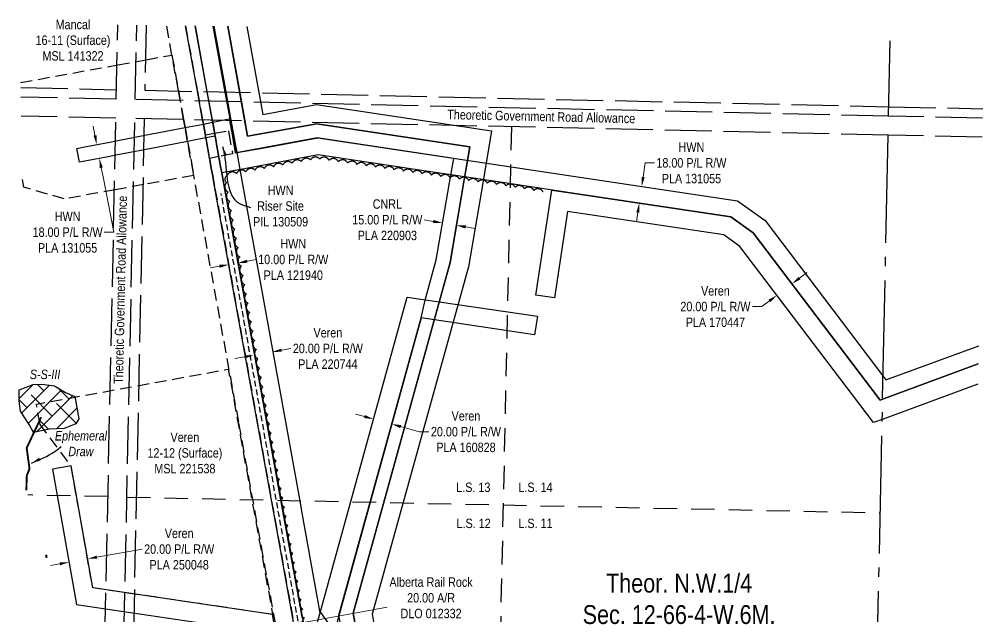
# Model space of a CAD drawing. Extents: x 401730 to 409626, y 6061258 to 6066665.
# Drawn here: x 404617 to 405641, y 6062455 to 6063089 of the extents above; entities that cross this region are included whole.
import ezdxf
from ezdxf.enums import TextEntityAlignment as Align

# ---------------------------------------------------------------- set-up
doc = ezdxf.new("R2010")
doc.units = 0
doc.header["$LTSCALE"] = 5
doc.header["$PDSIZE"] = 0.5
for name, pattern in [('0', [1, 1, 0]), ('foc-ACCESSROAD', [3.75, 2.5, -1.25]), ('foc-LSD', [8, 5, -3]), ('foc-QUARTERLINE', [33, 25, -3, 2, -3]), ('foc-TIELINE', [1.875, 1.25, -0.625]), ('foc-UNSURVEYED', [12.5, 10, -2.5]), ('UG_PIPE', [1.875, 1.25, -0.625])]:
    doc.linetypes.add(name, pattern=pattern)
doc.layers.get('Defpoints').update_dxf_attribs({"color": 9})
for name, color, linetype in [('AS-PIPE-UG', 44, 'UG_PIPE'), ('C-RW', 13, 'Continuous'), ('C-SYMBOL', 7, 'Continuous'), ('C-WS', 13, 'foc-ACCESSROAD'), ('F-AR', 190, 'foc-ACCESSROAD'), ('F-RW', 190, 'Continuous'), ('F-WS', 190, 'foc-ACCESSROAD'), ('L-QSEC', 8, 'foc-QUARTERLINE'), ('L-ROAD-T', 7, 'Continuous'), ('L-SECTION-LSD', 7, 'foc-LSD'), ('L-USEC', 7, 'foc-UNSURVEYED'), ('T-BUSH', 110, '0'), ('T-WATER-T', 170, 'Continuous'), ('WATERCOURSE', 146, 'foc-TIELINE'), ('WETLAND', 143, 'Continuous'), ('WETLAND-T', 146, 'Continuous')]:
    doc.layers.add(name, color=color, linetype=linetype)
for name, color, linetype, lineweight in [('C-AR-T', 13, 'Continuous', 9), ('C-RW-T', 13, 'Continuous', 9), ('C-WS-T', 13, 'Continuous', 9), ('F-AR-T', 190, 'Continuous', 9), ('F-RW-T', 190, 'Continuous', 9), ('F-WS-T', 190, 'Continuous', 9)]:
    doc.layers.add(name, color=color, linetype=linetype, lineweight=lineweight)
doc.layers.add('NM-WETLAND-H', color=7, linetype='Continuous', true_color=0x8affff)
doc.styles.add('100L', font='ARIALN.TTF', dxfattribs={"height": 11})
doc.styles.add('175L', font='ARIALN.TTF', dxfattribs={"height": 20})
doc.styles.add('80CG', font='ARIALN.TTF', dxfattribs={"height": 10})
doc.styles.add('80L', font='ARIALN.TTF', dxfattribs={"height": 10})
doc.styles.add('foc-LtypeFont', font='ARIALN.TTF', dxfattribs={"height": 7.35})
doc.linetypes.add('foc-TOPO-flowdirection-NOLINE', pattern='A,0,[">",foc-LtypeFont,S=0.3,R=0,X=0,Y=-0.945],-20,[">",foc-LtypeFont,S=0.3,R=0,X=0,Y=-0.945],0', length=20)
doc.dimstyles.new('Compass 5 000', dxfattribs={"dimscale": 5, "dimtxt": 9, "dimasz": 2, "dimexe": 0.2, "dimexo": 0.0625, "dimgap": 0.5, "dimtad": 0, "dimtih": 1, "dimtoh": 1, "dimzin": 0, "dimdsep": 46, "dimtxsty": '80CG', "dimcen": 0.1, "dimse1": 1, "dimse2": 1, "dimclrd": 256, "dimclrt": 256, "dimaunit": 1, "dimadec": 4, "dimazin": 0, "dimtfac": 0.06, "dimtofl": 0, "dimtmove": 0, "dimatfit": 1, "dimfxl": 0.2, "dimtolj": 1, "dimtzin": 0, "dimlwd": -1, "dimarcsym": 0})

# ---------------------------------------------------------------- blocks, each defined once
blk = doc.blocks.new('label_road_theoretic')
at = {"layer": 'L-ROAD-T', "style": '80L'}
blk.add_text('Theoretic Government Road Allowance', height=10, dxfattribs=at).set_placement((0, 0), align=Align.MIDDLE_CENTER)
blk = doc.blocks.new('*D25')
at = {"layer": 'C-AR-T', "transparency": 16777216}
for p, q in [((404895.7, 6062737.8), (404905.5, 6062739.6)), ((404856.3, 6062730.7), (404846.5, 6062728.9))]:
    blk.add_line(p, q, dxfattribs=at)
for points in [[(404895.4, 6062739.4), (404896, 6062736.1), (404885.8, 6062736)], [(404856, 6062732.3), (404856.6, 6062729), (404866.2, 6062732.4)]]:
    blk.add_solid(points, dxfattribs=at)
at = {"layer": 'Defpoints', "color": 0, "transparency": 16777216}
for p in [(404885.8, 6062736), (404886.1, 6062734.7), (404866.4, 6062731.2)]:
    blk.add_point(p, dxfattribs=at)
at = {"layer": 'C-AR-T', "transparency": 16777216, "insert": (404945, 6062739.6), "char_height": 10, "attachment_point": 5, "style": '80CG'}
blk.add_mtext('\\A1;Veren\\P20.00 P/L R/W\\PPLA 220744', dxfattribs=at)
blk = doc.blocks.new('*D28')
at = {"layer": 'C-RW-T', "transparency": 16777216}
for p, q in [((404984, 6062667.3), (404974.3, 6062670)), ((405022.5, 6062656.6), (405042.2, 6062651.2)), ((405042.2, 6062651.2), (405052.2, 6062651.2))]:
    blk.add_line(p, q, dxfattribs=at)
for points in [[(404984.4, 6062668.9), (404983.5, 6062665.7), (404993.6, 6062664.6)], [(405023, 6062658.3), (405022.1, 6062655), (405012.9, 6062659.3)]]:
    blk.add_solid(points, dxfattribs=at)
at = {"layer": 'Defpoints', "color": 0, "transparency": 16777216}
for p in [(405001, 6062691.4), (405020.3, 6062686.1), (405012.9, 6062659.3)]:
    blk.add_point(p, dxfattribs=at)
at = {"layer": 'C-RW-T', "transparency": 16777216, "insert": (405091.8, 6062651.2), "char_height": 10, "attachment_point": 5, "style": '80CG'}
blk.add_mtext('\\A1;Veren\\P20.00 P/L R/W\\PPLA 160828', dxfattribs=at)
blk = doc.blocks.new('*D29')
at = {"layer": 'C-RW-T', "transparency": 16777216}
for p, q in [((405446.3, 6062814.3), (405454.3, 6062820.4)), ((405406.5, 6062784.1), (405396.5, 6062784.1)), ((405414.5, 6062790.1), (405406.5, 6062784.1))]:
    blk.add_line(p, q, dxfattribs=at)
for points in [[(405445.3, 6062815.6), (405447.4, 6062813), (405438.4, 6062808.3)], [(405413.5, 6062791.5), (405415.5, 6062788.8), (405422.4, 6062796.2)]]:
    blk.add_solid(points, dxfattribs=at)
at = {"layer": 'Defpoints', "color": 0, "transparency": 16777216}
for p in [(405422.4, 6062796.2), (405443.1, 6062802), (405427.2, 6062789.9)]:
    blk.add_point(p, dxfattribs=at)
at = {"layer": 'C-RW-T', "transparency": 16777216, "insert": (405357, 6062784.1), "char_height": 10, "attachment_point": 5, "style": '80CG'}
blk.add_mtext('\\A1;Veren\\P20.00 P/L R/W\\PPLA 170447', dxfattribs=at)
blk = doc.blocks.new('*D34')
at = {"layer": 'C-RW-T', "transparency": 16777216}
for p, q in [((404699.4, 6062517.9), (404747.4, 6062526.5)), ((404660, 6062510.9), (404650.2, 6062509.2))]:
    blk.add_line(p, q, dxfattribs=at)
for points in [[(404699.1, 6062519.6), (404699.7, 6062516.3), (404689.5, 6062516.2)], [(404659.7, 6062512.6), (404660.3, 6062509.3), (404669.9, 6062512.7)]]:
    blk.add_solid(points, dxfattribs=at)
at = {"layer": 'Defpoints', "color": 0, "transparency": 16777216}
for p in [(404689.5, 6062516.2), (404691, 6062508.1), (404671.3, 6062504.6)]:
    blk.add_point(p, dxfattribs=at)
at = {"layer": 'C-RW-T', "transparency": 16777216, "insert": (404786.9, 6062526.5), "char_height": 10, "attachment_point": 5, "style": '80CG'}
blk.add_mtext('\\A1;Veren\\P20.00 P/L R/W\\PPLA 250048', dxfattribs=at)
blk = doc.blocks.new('*D37')
at = {"layer": 'Defpoints', "color": 0, "transparency": 16777216}
for p in [(404834.3, 6062749.1), (404853.5, 6062752.6), (404890.1, 6062443.4)]:
    blk.add_point(p, dxfattribs=at)
at = {"layer": 'F-AR-T', "transparency": 16777216}
for p, q in [((404919.1, 6062448.7), (405008, 6062465)), ((404880.2, 6062441.6), (404870.4, 6062439.8))]:
    blk.add_line(p, q, dxfattribs=at)
for points in [[(404918.8, 6062450.4), (404919.4, 6062447.1), (404909.2, 6062446.9)], [(404879.9, 6062443.3), (404880.5, 6062440), (404890.1, 6062443.4)]]:
    blk.add_solid(points, dxfattribs=at)
at = {"layer": 'F-AR-T', "transparency": 16777216, "insert": (405054.7, 6062465), "char_height": 10, "attachment_point": 5, "style": '80CG'}
blk.add_mtext('\\A1;Alberta Rail Rock\\P20.00 A/R\\PDLO 012332\\P(Class II)', dxfattribs=at)
blk = doc.blocks.new('*D43')
at = {"layer": 'Defpoints', "color": 0, "transparency": 16777216}
for p in [(405278.7, 6062911.8), (405283.1, 6062911.1), (405280.5, 6062893.3)]:
    blk.add_point(p, dxfattribs=at)
at = {"layer": 'F-RW-T', "transparency": 16777216}
for p, q in [((405280.1, 6062921.7), (405282.4, 6062936.7)), ((405282.4, 6062936.7), (405292.4, 6062936.7)), ((405274.5, 6062884.1), (405273, 6062874.2))]:
    blk.add_line(p, q, dxfattribs=at)
for points in [[(405278.5, 6062921.9), (405281.8, 6062921.4), (405278.7, 6062911.8)], [(405272.9, 6062884.3), (405276.1, 6062883.8), (405276, 6062894)]]:
    blk.add_solid(points, dxfattribs=at)
at = {"layer": 'F-RW-T', "transparency": 16777216, "insert": (405331.5, 6062936.7), "char_height": 10, "attachment_point": 5, "style": '80CG'}
blk.add_mtext('\\A1;HWN\\P18.00 P/L R/W\\PPLA 131055', dxfattribs=at)
blk = doc.blocks.new('*D44')
at = {"layer": 'Defpoints', "color": 0, "transparency": 16777216}
for p in [(404849.5, 6062830.5), (404845, 6062798.9), (404854.9, 6062800.7)]:
    blk.add_point(p, dxfattribs=at)
at = {"layer": 'F-RW-T', "transparency": 16777216}
for p, q in [((404829.8, 6062826.9), (404820, 6062825.1)), ((404859.3, 6062832.3), (404869.1, 6062834.1))]:
    blk.add_line(p, q, dxfattribs=at)
for points in [[(404829.5, 6062828.6), (404830.1, 6062825.3), (404839.6, 6062828.7)], [(404859, 6062833.9), (404859.6, 6062830.6), (404849.5, 6062830.5)]]:
    blk.add_solid(points, dxfattribs=at)
at = {"layer": 'F-RW-T', "transparency": 16777216, "insert": (404908.2, 6062834.1), "char_height": 10, "attachment_point": 5, "style": '80CG'}
blk.add_mtext('\\A1;HWN\\P10.00 P/L R/W\\PPLA 121940', dxfattribs=at)
blk = doc.blocks.new('*D50')
at = {"layer": 'Defpoints', "color": 0, "transparency": 16777216}
for p in [(404702.2, 6062956.7), (404702.1, 6062941.4), (404705.1, 6062942)]:
    blk.add_point(p, dxfattribs=at)
at = {"layer": 'F-RW-T', "transparency": 16777216}
for p, q in [((404697.4, 6062966), (404695.5, 6062975.8)), ((404704.1, 6062931.6), (404706, 6062921.8)), ((404717.3, 6062863.1), (404706, 6062921.8)), ((404707.3, 6062863.1), (404717.3, 6062863.1))]:
    blk.add_line(p, q, dxfattribs=at)
for points in [[(404699, 6062966.3), (404695.8, 6062965.7), (404699.3, 6062956.2)], [(404705.7, 6062931.9), (404702.4, 6062931.3), (404702.1, 6062941.4)]]:
    blk.add_solid(points, dxfattribs=at)
at = {"layer": 'F-RW-T', "transparency": 16777216, "insert": (404668.3, 6062863.1), "char_height": 10, "attachment_point": 5, "style": '80CG'}
blk.add_mtext('\\A1;HWN\\P18.00 P/L R/W\\PPLA 131055', dxfattribs=at)
blk = doc.blocks.new('*D52')
at = {"layer": 'Defpoints', "color": 0, "transparency": 16777216}
for p in [(405066.3, 6062869.1), (405067, 6062872.9), (405081, 6062866.6)]:
    blk.add_point(p, dxfattribs=at)
at = {"layer": 'F-RW-T', "transparency": 16777216}
for p, q in [((405057.1, 6062874.6), (405047.2, 6062876.3)), ((405091.5, 6062868.7), (405101.3, 6062866.9))]:
    blk.add_line(p, q, dxfattribs=at)
for points in [[(405057.4, 6062876.2), (405056.8, 6062873), (405067, 6062872.9)], [(405091.8, 6062870.3), (405091.2, 6062867), (405081.6, 6062870.4)]]:
    blk.add_solid(points, dxfattribs=at)
at = {"layer": 'F-RW-T', "transparency": 16777216, "insert": (405008.2, 6062876.3), "char_height": 10, "attachment_point": 5, "style": '80CG'}
blk.add_mtext('\\A1;CNRL\\P15.00 P/L R/W\\PPLA 220903', dxfattribs=at)

msp = doc.modelspace()

# ---------------------------------------------------------------- hatches: boundary and pattern name
at = {"layer": 'NM-WETLAND-H'}
h = msp.add_hatch(dxfattribs=at)
h.set_pattern_fill('ANSI38', color=256, scale=3.996617)
h.set_pattern_definition([(45, (164.424, 2461.156), (-8.972660429, 8.972660429), []), (135, (164.424, 2461.156), (-26.917981286, 8.972660429), [31.72314517, -19.0338871])])
h.paths.add_polyline_path([(404616.91, 6062683.628), (404616.917, 6062695.637), (404631.758, 6062701.255), (404640.742, 6062701.776), (404654.289, 6062700.045), (404666.136, 6062692.972), (404676.056, 6062688.491), (404680.165, 6062665.053), (404676.878, 6062659.666), (404664.585, 6062654.551), (404648.961, 6062654.04), (404631.94, 6062650.406), (404627.597, 6062658.932), (404618.205, 6062673.2)])
h.paths.add_polyline_path([(404624.803, 6062701.529), (404662.428, 6062701.529), (404662.428, 6062722.236), (404624.803, 6062722.236)], flags=9)

# ---------------------------------------------------------------- linework, layer by layer
at = {"layer": 'AS-PIPE-UG', "flags": 128}
msp.add_lwpolyline([(404981.472, 6062071.778), (404831.526, 6062904.374)], dxfattribs=at)
at = {"layer": 'C-RW'}
for points in [[(404918.023, 6062452.68), (404904.956, 6062524.193), (404895.478, 6062576.92), (404825.126, 6062965.524), (404803.803, 6063082.322)], [(404823.734, 6063082.104), (404836.372, 6063012.276), (404841.855, 6062981.982), (404848.057, 6062947.72), (404851.301, 6062929.793), (404914.689, 6062579.593), (404917.718, 6062563.023), (404936.164, 6062460.626), (404936.402, 6062460.231), (404951.362, 6062439.502)], [(405636.075, 6062701.635), (405535.298, 6062664.673), (405525.056, 6062660.916), (405383.125, 6062848.035), (405365.841, 6062860.27), (405199.725, 6062885.19), (405185.941, 6062793.324), (405166.248, 6062796.28), (405183, 6062907.916), (405202.691, 6062904.963), (405373.512, 6062879.34), (405397.195, 6062862.576), (405532.028, 6062684.815), (405535.738, 6062686.176), (405636.515, 6062723.139)]]:
    msp.add_lwpolyline(points, dxfattribs=at)
msp.add_lwpolyline([(405167.69, 6062773.763), (405164.722, 6062753.993), (405044.063, 6062772.097), (404945.222, 6062414.729), (404948.755, 6062395.052), (404942.101, 6062393.858), (404929.119, 6062391.527), (404928.215, 6062396.445), (404925.547, 6062411.197), (404924.76, 6062415.616), (404937.071, 6062460.127), (405029.425, 6062794.261), (405167.69, 6062773.763)], close=True, dxfattribs=at)
at = {"layer": 'C-RW', "flags": 128}
msp.add_lwpolyline([(404893.593, 6061965.53), (404947.176, 6061969.232), (404948.381, 6062116.593), (404886.262, 6062457.174), (404695.018, 6062485.357), (404672.031, 6062614.847), (404652.347, 6062611.353), (404677.852, 6062467.679), (404869.238, 6062439.475), (404928.374, 6062114.868), (404927.336, 6061987.901), (404892.215, 6061985.474)], close=True, dxfattribs=at)
at = {"layer": 'C-WS', "flags": 128}
msp.add_lwpolyline([(404639.016, 6062658.811), (404635.065, 6062680.444), (404839.106, 6062717.712), (404851.782, 6062647.678), (404886.262, 6062457.174), (404695.018, 6062485.357), (404672.031, 6062614.847)], close=True, dxfattribs=at)
at = {"layer": 'F-AR'}
for points in [[(404896.239, 6062409.65), (404879.912, 6062499.101), (404876.322, 6062518.768), (404850.303, 6062661.317), (404802.466, 6062923.415), (404795.935, 6062959.42), (404793.257, 6062974.178), (404791.658, 6062982.996), (404786.163, 6063013.288), (404779.273, 6063051.27), (404773.575, 6063082.654)], [(404793.593, 6063082.434), (404806.22, 6063012.844), (404811.716, 6062982.552), (404812.731, 6062977.953), (404815.399, 6062963.205), (404815.856, 6062959.737), (404816.263, 6062957.492), (404819.395, 6062940.233), (404820.727, 6062932.894), (404822.269, 6062924.46), (404824.947, 6062909.705), (404895.251, 6062522.167), (404898.821, 6062502.497), (404915.707, 6062409.43), (404918.384, 6062394.677), (404945.419, 6062245.681), (404958.28, 6062174.793), (404958.321, 6062174.564)]]:
    msp.add_lwpolyline(points, dxfattribs=at)
at = {"layer": 'F-RW'}
for points in [[(404915.705, 6062409.429), (404898.818, 6062502.495), (404895.249, 6062522.166), (404824.949, 6062909.706), (404822.27, 6062924.462), (404820.726, 6062932.894), (404819.395, 6062940.233), (404816.263, 6062957.492), (404815.856, 6062959.737), (404815.339, 6062963.188), (404812.675, 6062977.951), (404811.716, 6062982.552), (404806.22, 6063012.844), (404793.593, 6063082.434)], [(404803.777, 6063082.323), (404816.424, 6063012.619), (404821.92, 6062982.327), (404822.526, 6062979.869), (404825.201, 6062965.11), (404826.103, 6062959.275), (404826.611, 6062956.475), (404830.176, 6062936.822), (404830.566, 6062934.676), (404832.102, 6062926.208), (404834.768, 6062911.517), (404905.092, 6062523.933), (404908.661, 6062504.262), (404924.751, 6062415.607)], [(404962.887, 6062422.487), (404956.754, 6062456.424), (405044.063, 6062772.097), (405048.327, 6062791.027), (405060.198, 6062833.881), (405075.724, 6062923.578), (405078.793, 6062941.311), (404933.513, 6062963.17), (404847.552, 6062947.429), (404841.35, 6062981.689), (404835.866, 6063011.984), (404823.173, 6063082.11)], [(404838.493, 6063081.942), (404851.231, 6063011.637), (404856.719, 6062981.343), (404859.683, 6062964.993), (404933.221, 6062978.377), (405095.851, 6062953.907), (405093.334, 6062939.123), (405090.315, 6062921.382), (405074.892, 6062830.768), (405063.267, 6062788.806), (405057.939, 6062769.575), (404971.714, 6062458.364), (404980.332, 6062410.267)], [(405045.078, 6062059.01), (404971.714, 6062458.364), (405074.892, 6062830.768), (405095.851, 6062953.907), (404933.221, 6062978.377), (404859.683, 6062964.993), (404838.494, 6063081.942)], [(404858.852, 6063081.719), (404875.787, 6062988.245), (404932.91, 6062998.641), (405118.979, 6062970.644), (405110.14, 6062917.234), (405094.43, 6062826.41), (404992.207, 6062457.455), (405064.474, 6062064.268)], [(405636.515, 6062723.139), (405535.738, 6062686.176), (405532.028, 6062684.815), (405397.195, 6062862.576), (405373.512, 6062879.34), (405202.691, 6062904.962), (405118.825, 6062917.543), (405049.473, 6062927.948), (404934.809, 6062945.154), (404852.391, 6062929.798), (404832.103, 6062926.209), (404830.571, 6062934.68), (404830.186, 6062936.828), (404826.632, 6062956.488), (404826.119, 6062959.284), (404825.134, 6062965.198), (404815.356, 6062963.263), (404795.931, 6062959.491), (404749.999, 6062950.721), (404719.708, 6062944.845), (404711.327, 6062943.218), (404681.005, 6062937.336), (404678.148, 6062952.06), (404688.328, 6062954.035), (404713.275, 6062958.876), (404720.025, 6062960.185), (404750.315, 6062966.062), (404793.254, 6062974.249), (404812.709, 6062978.024), (404822.521, 6062979.969), (404832.911, 6062982.084), (404840.063, 6062983.475), (404840.342, 6062981.919), (404842.72, 6062968.71), (404846.579, 6062947.268), (404877.344, 6062952.75), (404934.487, 6062963.396), (405380.413, 6062896.498), (405409.854, 6062875.66), (405536.206, 6062709.08), (405538.322, 6062706.291), (405636.91, 6062742.459)]]:
    msp.add_lwpolyline(points, dxfattribs=at)
at = {"layer": 'F-WS'}
msp.add_lwpolyline([(404618.385, 6063022.071), (404721.689, 6063040.819), (404751.971, 6063046.315), (404779.273, 6063051.27), (404786.163, 6063013.288), (404791.658, 6062982.996), (404793.257, 6062974.178), (404795.935, 6062959.42), (404802.466, 6062923.415), (404749.236, 6062913.754), (404718.953, 6062908.258), (404664.751, 6062898.421), (404621.87, 6062910.951), (404620.394, 6062919.073)], dxfattribs=at)
msp.add_lwpolyline([(404828.994, 6062943.396), (404819.16, 6062941.53), (404816.263, 6062957.492), (404815.856, 6062959.737), (404815.298, 6062963.222), (404814.746, 6062966.489), (404824.628, 6062968.274), (404839.228, 6062970.924), (404839.735, 6062968.122), (404843.709, 6062946.192), (404828.994, 6062943.396)], close=True, dxfattribs=at)
at = {"layer": 'L-QSEC'}
for p, q in [((405541.003, 6062986.386), (405542.666, 6063066.299)), ((405524.473, 6062192.107), (405540.584, 6062966.27))]:
    msp.add_line(p, q, dxfattribs=at)
at = {"layer": 'L-SECTION-LSD', "flags": 128}
for points in [[(405140.165, 6062975.065), (405122.46, 6062170.95)], [(404711.191, 6062582.246), (404625.873, 6062584.052)], [(404731.306, 6062581.804), (405532.236, 6062565.135)]]:
    msp.add_lwpolyline(points, dxfattribs=at)
at = {"layer": 'L-USEC'}
for p, q in [((404720.052, 6063004.417), (404721.706, 6063083.222)), ((404740.167, 6063003.975), (404741.826, 6063083.001)), ((404751.873, 6063082.891), (404750.422, 6063013.798)), ((404618.489, 6063016.696), (404720.262, 6063014.461)), ((404750.422, 6063013.798), (405541.212, 6062996.431)), ((404720.052, 6063004.417), (404618.686, 6063006.643)), ((405541.003, 6062986.386), (404740.167, 6063003.975)), ((405541.212, 6062996.431), (405641.19, 6062994.236)), ((404719.629, 6062984.301), (404619.078, 6062986.51)), ((404702.752, 6062180.191), (404719.629, 6062984.301)), ((404722.867, 6062179.748), (404739.745, 6062983.859)), ((404749.789, 6062983.639), (404732.911, 6062179.527)), ((405540.584, 6062966.27), (404739.745, 6062983.859)), ((405640.981, 6062984.191), (405541.003, 6062986.386)), ((405640.562, 6062964.075), (405540.584, 6062966.27))]:
    msp.add_line(p, q, dxfattribs=at)
at = {"layer": 'T-BUSH', "flags": 128}
msp.add_lwpolyline([(405173.737, 6062905.817, 0.52056705), (405163.883, 6062907.495, 0.52056705), (405154.029, 6062909.172, 0.52056705), (405144.175, 6062910.85, 0.52056705), (405134.305, 6062912.429, 0.52056705), (405124.411, 6062913.851, 0.52056705), (405114.517, 6062915.274, 0.52056705), (405104.622, 6062916.696, 0.52056705), (405094.728, 6062918.119, 0.52056705), (405084.834, 6062919.541, 0.52056705), (405074.939, 6062920.964, 0.52056705), (405065.045, 6062922.387, 0.52056705), (405055.151, 6062923.809, 0.52056705), (405045.257, 6062925.232, 0.52056705), (405035.362, 6062926.654, 0.52056705), (405025.468, 6062928.077, 0.52056705), (405015.574, 6062929.499, 0.52056705), (405005.68, 6062930.922, 0.52056705), (404995.785, 6062932.344, 0.52056705), (404985.891, 6062933.767, 0.52056705), (404975.997, 6062935.189, 0.52056705), (404966.102, 6062936.612, 0.52056705), (404956.208, 6062938.035, 0.52056705), (404946.314, 6062939.457, 0.52056705), (404936.42, 6062940.88, 0.52056705), (404926.572, 6062939.959, 0.52056705), (404916.742, 6062938.144, 0.52056705), (404906.912, 6062936.329, 0.52056705), (404897.082, 6062934.515, 0.52056705), (404887.252, 6062932.7, 0.52056705), (404877.423, 6062930.885, 0.52056705), (404867.593, 6062929.07, 0.52056705), (404857.763, 6062927.255, 0.52056705), (404847.933, 6062925.44, 0.52056705), (404838.103, 6062923.625, 0.52056705), (404837.115, 6062915.691, 0.52056705), (404838.877, 6062905.851, 0.52056705), (404840.64, 6062896.012, 0.52056705), (404842.403, 6062886.173, 0.52056705), (404844.166, 6062876.333, 0.52056705), (404845.929, 6062866.494, 0.52056705), (404847.692, 6062856.655, 0.52056705), (404849.455, 6062846.815, 0.52056705), (404851.218, 6062836.976, 0.52056705), (404852.981, 6062827.137, 0.52056705), (404854.744, 6062817.297, 0.52056705), (404856.507, 6062807.458, 0.52056705), (404858.27, 6062797.619, 0.52056705), (404860.033, 6062787.779, 0.52056705), (404861.796, 6062777.94, 0.52056705), (404863.559, 6062768.101, 0.52056705), (404865.322, 6062758.261, 0.52056705), (404867.085, 6062748.422, 0.52056705), (404868.848, 6062738.583, 0.52056705), (404870.611, 6062728.744, 0.52056705), (404872.374, 6062718.904, 0.52056705), (404874.137, 6062709.065, 0.52056705), (404875.9, 6062699.226, 0.52056705), (404877.663, 6062689.386, 0.52056705), (404879.426, 6062679.547, 0.52056705), (404881.189, 6062669.708, 0.52056705), (404882.952, 6062659.868, 0.52056705), (404884.715, 6062650.029, 0.52056705), (404886.478, 6062640.19, 0.52056705), (404888.241, 6062630.35, 0.52056705), (404890.003, 6062620.511, 0.52056705), (404891.766, 6062610.672, 0.52056705), (404893.529, 6062600.832, 0.52056705), (404895.292, 6062590.993, 0.52056705), (404897.055, 6062581.154, 0.52056705), (404898.818, 6062571.314, 0.52056705), (404900.581, 6062561.475, 0.52056705), (404902.344, 6062551.636, 0.52056705), (404904.107, 6062541.796, 0.52056705), (404905.87, 6062531.957, 0.52056705), (404907.633, 6062522.118, 0.52056705), (404909.396, 6062512.279, 0.52056705), (404911.159, 6062502.439, 0.52056705), (404912.922, 6062492.6, 0.52056705), (404914.685, 6062482.761, 0.52056705), (404916.448, 6062472.921, 0.52056705), (404918.211, 6062463.082, 0.52056705), (404919.974, 6062453.243, 0.73358832), (404922.34, 6062445.287, 0.45812193)], format="xyb", dxfattribs=at)
at = {"layer": 'WATERCOURSE', "const_width": 1.999, "flags": 128}
for points in [[(404624.415, 6062588.998), (404624.923, 6062604.758), (404627.812, 6062611.851), (404624.798, 6062633.996), (404640.217, 6062666.658)], [(404645.578, 6062517.194), (404645.936, 6062519.051), (404644.68, 6062520.241)]]:
    msp.add_lwpolyline(points, dxfattribs=at)
at = {"layer": 'WATERCOURSE', "linetype": 'foc-TOPO-flowdirection-NOLINE', "const_width": 1.999, "flags": 128}
for points in [[(404624.415, 6062588.998), (404624.923, 6062604.758), (404627.812, 6062611.851), (404624.798, 6062633.996), (404640.217, 6062666.658)], [(404645.578, 6062517.194), (404645.936, 6062519.051), (404644.68, 6062520.241)]]:
    msp.add_lwpolyline(points, dxfattribs=at)
at = {"layer": 'WETLAND'}
msp.add_lwpolyline([(404616.91, 6062683.628), (404616.917, 6062695.637), (404631.758, 6062701.255), (404640.742, 6062701.776), (404654.289, 6062700.045), (404666.136, 6062692.972), (404676.056, 6062688.491), (404680.165, 6062665.053), (404676.878, 6062659.666), (404664.585, 6062654.551), (404648.961, 6062654.04), (404631.94, 6062650.406), (404627.597, 6062658.932), (404618.205, 6062673.2), (404616.91, 6062683.628)], close=True, dxfattribs=at)

# ---------------------------------------------------------------- block references
at = {"layer": 'L-QSEC', "rotation": 358.7374257232385}
msp.add_blockref('label_road_theoretic', (405171.823, 6062986.036), dxfattribs=at)

# ---------------------------------------------------------------- texts
at = {"layer": 'C-SYMBOL', "color": 3, "insert": (405318.402, 6062500.374), "char_height": 20, "width": 366.72578, "attachment_point": 2, "style": '175L'}
msp.add_mtext('Theor. N.W.1/4\\PSec. 12-66-4-W.6M.', dxfattribs=at)
at = {"layer": 'F-WS-T', "char_height": 10, "attachment_point": 2, "rotation": 0.024768, "style": '80L'}
for s, insert in [('Mancal\\P16-11 (Surface)\\PMSL 141322', (404674.016, 6063088.7)), ('HWN\\PRiser Site\\PPIL 130509', (404894.71, 6062912.608))]:
    msp.add_mtext_dynamic_manual_height_columns(s, width=81.33135, gutter_width=50, heights=[0], dxfattribs=dict(at, insert=insert))
at = {"layer": 'L-ROAD-T', "style": '80L'}
msp.add_text('Theoretic Government Road Allowance', height=10, rotation=88.772748, dxfattribs=at).set_placement((404724.344, 6062801.98), align=Align.MIDDLE_CENTER)
at = {"layer": 'T-WATER-T', "insert": (404654.456, 6062651.884), "char_height": 9.99594, "attachment_point": 1, "style": '80L'}
msp.add_mtext_dynamic_manual_height_columns('\\pi0.33749,t70.309;{\\fArial Narrow|b0|i1|c0|p34;Ephemeral \\P\\pi14.598,t84.57;Draw}', width=55.97995, gutter_width=50, heights=[0], dxfattribs=at)
at = {"layer": 'WETLAND-T', "insert": (404628.114, 6062717.133), "char_height": 9.99594, "attachment_point": 1, "style": '80L'}
msp.add_mtext_dynamic_manual_height_columns('{\\fArial Narrow|b0|i1|c0|p34;S-S-III}', width=60.39819, gutter_width=50, heights=[0], dxfattribs=at)

# ---------------------------------------------------------------- dimensions: what is measured, and where the dimension line sits
at = {"layer": 'C-AR-T'}
dim = msp.add_aligned_dim(p1=(404866.383, 6062731.156), p2=(404886.053, 6062734.716), distance=1.303, text='Veren\\P20.00 P/L R/W\\PPLA 220744', dimstyle='Compass 5 000', dxfattribs=at)
dim.commit()
dim.dimension.update_dxf_attribs({"geometry": '*D25', "text_midpoint": (404945.041, 6062739.561)})
at = {"layer": 'C-RW-T'}
dim = msp.add_aligned_dim(p1=(405443.145, 6062801.997), p2=(405427.212, 6062789.912), distance=-7.884, text='Veren\\P20.00 P/L R/W\\PPLA 170447', dimstyle='Compass 5 000', dxfattribs=at)
dim.commit()
dim.dimension.update_dxf_attribs({"geometry": '*D29', "text_midpoint": (405356.973, 6062784.106)})
dim = msp.add_linear_dim(base=(404689.546, 6062516.183), p1=(404671.294, 6062504.618), p2=(404690.979, 6062508.112), angle=10.066252, text='Veren\\P20.00 P/L R/W\\PPLA 250048', dimstyle='Compass 5 000', dxfattribs=at)
dim.commit()
dim.dimension.update_dxf_attribs({"geometry": '*D34', "text_midpoint": (404786.937, 6062526.452), "dimtype": 161})
at = {"layer": 'F-RW-T'}
for base, p1, p2, angle, text, picture, middle in [((405278.654, 6062911.764), (405280.47, 6062893.296), (405283.14, 6062911.091), 81.468078, 'HWN\\P18.00 P/L R/W\\PPLA 131055', '*D43', (405331.478, 6062936.683)), ((404849.468, 6062830.499), (404845.043, 6062798.931), (404854.872, 6062800.714), 10.284023, 'HWN\\P10.00 P/L R/W\\PPLA 121940', '*D44', (404908.235, 6062834.07))]:
    dim = msp.add_linear_dim(base=base, p1=p1, p2=p2, angle=angle, text=text, dimstyle='Compass 5 000', dxfattribs=at)
    dim.commit()
    dim.dimension.update_dxf_attribs({"geometry": picture, "text_midpoint": middle, "dimtype": 161})
dim = msp.add_linear_dim(base=(404702.147, 6062941.438), p1=(404702.196, 6062956.726), p2=(404705.053, 6062942.001), angle=280.977958, text='HWN\\P18.00 P/L R/W\\PPLA 131055', dimstyle='Compass 5 000', override={"dimtmove": 1}, dxfattribs=at)
dim.commit()
dim.dimension.update_dxf_attribs({"geometry": '*D50', "text_midpoint": (404695.29, 6062863.091), "dimtype": 161})
dim = msp.add_aligned_dim(p1=(405080.984, 6062866.557), p2=(405066.294, 6062869.1), distance=-3.857, text='CNRL\\P15.00 P/L R/W\\PPLA 220903', dimstyle='Compass 5 000', dxfattribs=at)
dim.commit()
dim.dimension.update_dxf_attribs({"geometry": '*D52', "text_midpoint": (405008.159, 6062876.312)})

# ---------------------------------------------------------------- leaders
at = {"layer": 'F-WS-T', "path_type": 1}
msp.add_leader([(404833.142, 6062954.057), (404851.685, 6062893.212), (404862.697, 6062889.382)], dimstyle='Compass 5 000', override={"dimgap": 0.5, "dimtad": 0}, dxfattribs=at)
at = {"layer": 'T-WATER-T', "path_type": 1}
msp.add_leader([(404629.922, 6062617.689), (404654.692, 6062630.188), (404661.533, 6062635.612)], dimstyle='Compass 5 000', override={"dimgap": 0.5, "dimtad": 0}, dxfattribs=at)

# ---------------------------------------------------------------- next in the draw order: texts
at = {"layer": 'C-WS-T', "insert": (404792.985, 6062650.356), "char_height": 9.99603, "attachment_point": 2, "rotation": 0.024768, "style": '80L', "bg_fill": 3, "box_fill_scale": 1.15, "bg_fill_color": 256, "bg_fill_true_color": 256, "bg_fill_transparency": 0}
msp.add_mtext_dynamic_manual_height_columns('Veren\\P12-12 (Surface)\\PMSL 221538', width=78.99581, gutter_width=50.02, heights=[0], dxfattribs=at)
at = {"layer": 'L-SECTION-LSD', "attachment_point": 1, "rotation": 0.004385, "style": '100L', "bg_fill": 3, "box_fill_scale": 1.5, "bg_fill_color": 256, "bg_fill_transparency": 0}
for s, width, insert, char_height in [('\\pi1.8882;L.S. 13', 36.83422, (405079.567, 6062597.17), 10.00017), ('L.S. 14', 36.9982, (405147.527, 6062597.175), 10.0002), ('\\pi2.2271;L.S. 12', 37.11172, (405079.569, 6062558.884), 10.00017), ('L.S. 11', 36.4495, (405147.53, 6062558.89), 10.0002)]:
    msp.add_mtext_dynamic_manual_height_columns(s, width=width, gutter_width=55, heights=[0], dxfattribs=dict(at, insert=insert, char_height=char_height))

# ---------------------------------------------------------------- next in the draw order: dimensions: what is measured, and where the dimension line sits
at = {"layer": 'C-RW-T'}
dim = msp.add_linear_dim(base=(405012.869, 6062659.312), p1=(405000.994, 6062691.399), p2=(405020.269, 6062686.068), angle=344.539609, text='Veren\\P20.00 P/L R/W\\PPLA 160828', dimstyle='Compass 5 000', dxfattribs=at)
dim.commit()
dim.dimension.update_dxf_attribs({"geometry": '*D28', "text_midpoint": (405091.757, 6062651.195), "dimtype": 161})
at = {"layer": 'F-AR-T'}
dim = msp.add_linear_dim(base=(404890.069, 6062443.439), p1=(404853.452, 6062752.578), p2=(404834.285, 6062749.08), angle=190.343488, text='Alberta Rail Rock\\P20.00 A/R\\PDLO 012332\\P(Class II)', dimstyle='Compass 5 000', dxfattribs=at)
dim.commit()
dim.dimension.update_dxf_attribs({"geometry": '*D37', "text_midpoint": (405054.685, 6062464.956), "dimtype": 161})

doc.saveas('drawing.dxf')
